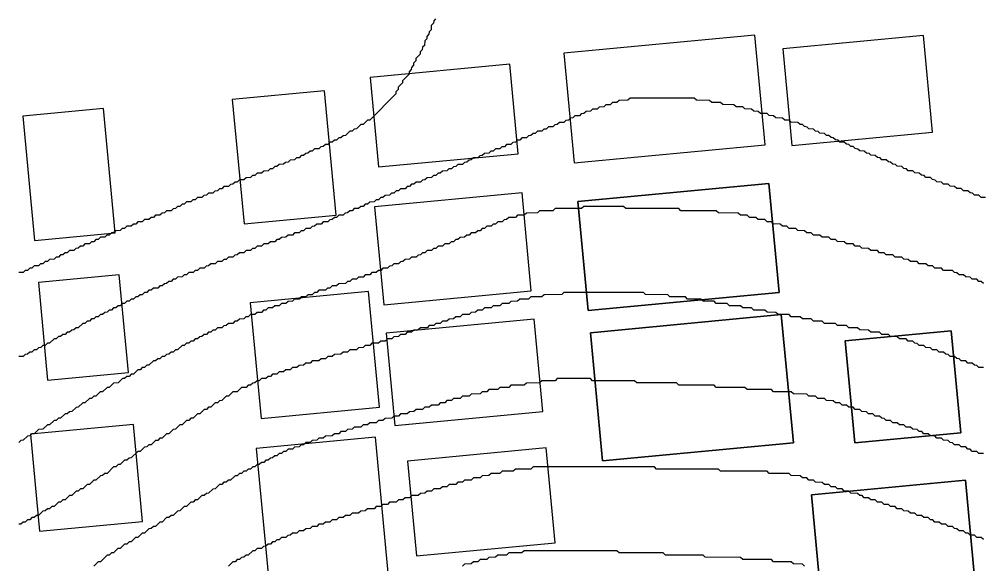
# Model space of a CAD drawing. Header units: millimetres. Extents: x 0 to 1200, y 0 to 1080.
# Drawn here: x 553.9 to 771.9, y 825.6 to 949.2 of the extents above; entities that cross this region are included whole.
import ezdxf

# ---------------------------------------------------------------- set-up
doc = ezdxf.new("R2010")
doc.units = ezdxf.units.MM
for name, color, linetype in [('BLDG_BOX_RASTER', 1, 'Continuous'), ('BLDG_FOOTPRINT_RASTER', 12, 'Continuous'), ('CONTOUR_50', 90, 'Continuous'), ('CONTOUR_51', 3, 'Continuous'), ('CONTOUR_52', 60, 'Continuous'), ('CONTOUR_53', 50, 'Continuous'), ('CONTOUR_54', 40, 'Continuous'), ('CONTOUR_55', 40, 'Continuous'), ('CONTOUR_56', 30, 'Continuous')]:
    doc.layers.add(name, color=color, linetype=linetype)

msp = doc.modelspace()

# ---------------------------------------------------------------- linework, layer by layer
at = {"layer": 'BLDG_BOX_RASTER'}
for points in [[(722.83, 920.75, 102.52), (720.48, 945.55, 101.37), (677.25, 941.46, 101.26), (679.6, 916.65, 102.92), (722.83, 920.75, 102.52)], [(760.74, 923.58, 101.61), (758.66, 945.5, 101.03), (726.81, 942.49, 101.44), (728.89, 920.57, 102.4), (760.74, 923.58, 101.61)], [(633.35, 935.97, 99.72), (635.27, 915.7, 101.23), (666.92, 918.7, 102.31), (665.01, 938.96, 101.04), (633.35, 935.97, 99.72)], [(604.79, 902.8, 101.21), (625.66, 904.77, 101.95), (623, 932.94, 99.44), (602.13, 930.97, 98.52), (604.79, 902.8, 101.21)], [(575.61, 900.79, 100), (572.95, 928.92, 98.18), (554.65, 927.18, 98.3), (557.31, 899.06, 99.42), (575.61, 900.79, 100)], [(682.76, 883.17, 106.39), (726, 887.26, 105.51), (723.66, 911.94, 103.23), (680.43, 907.85, 103.84), (682.76, 883.17, 106.39)], [(636.47, 884.47, 105), (669.86, 887.63, 105.82), (667.77, 909.81, 103.37), (634.37, 906.65, 102.15), (636.47, 884.47, 105)], [(558.21, 889.55, 100.42), (560.3, 867.41, 102.93), (578.61, 869.14, 103.91), (576.51, 891.28, 101.18), (558.21, 889.55, 100.42)], [(608.66, 858.73, 106.89), (635.48, 861.27, 107.65), (633, 887.5, 104.47), (606.17, 884.96, 103.6), (608.66, 858.73, 106.89)], [(638.98, 857.14, 108.2), (672.45, 860.3, 108.65), (670.47, 881.21, 106.47), (637, 878.05, 105.82), (638.98, 857.14, 108.2)], [(726.47, 882.25, 106), (683.24, 878.16, 106.88), (685.98, 849.16, 109.85), (729.22, 853.25, 109.15), (726.47, 882.25, 106)], [(743.11, 853.21, 108.77), (767.18, 855.49, 107.68), (764.99, 878.61, 105.38), (740.92, 876.34, 106.35), (743.11, 853.21, 108.77)], [(579.72, 857.37, 105.25), (556.39, 855.16, 103.98), (558.47, 833.2, 106.41), (581.8, 835.41, 107.71), (579.72, 857.37, 105.25)], [(607.57, 851.92, 107.57), (610.48, 821.23, 110.81), (637.47, 823.78, 111.6), (634.57, 854.47, 108.34), (607.57, 851.92, 107.57)], [(643.82, 827.59, 111.42), (675.26, 830.56, 111.8), (673.23, 852.06, 109.52), (641.79, 849.08, 109.13), (643.82, 827.59, 111.42)], [(735.4, 819.48, 112.34), (770.27, 822.78, 110.85), (768.2, 844.75, 108.74), (733.32, 841.45, 110.3), (735.4, 819.48, 112.34)]]:
    msp.add_polyline3d(points, close=True, dxfattribs=at)
at = {"layer": 'BLDG_FOOTPRINT_RASTER'}
for points in [[(677.25, 941.46, 101.26), (679.6, 916.65, 102.92), (722.83, 920.75, 102.52), (720.48, 945.55, 101.37), (677.25, 941.46, 101.26)], [(726.81, 942.49, 101.44), (728.89, 920.57, 102.4), (760.74, 923.58, 101.61), (758.66, 945.5, 101.03), (726.81, 942.49, 101.44)], [(633.35, 935.97, 99.72), (635.27, 915.7, 101.23), (666.92, 918.7, 102.31), (665.01, 938.96, 101.04), (633.35, 935.97, 99.72)], [(602.13, 930.97, 98.52), (604.79, 902.8, 101.21), (625.66, 904.77, 101.95), (623, 932.94, 99.44), (602.13, 930.97, 98.52)], [(554.65, 927.18, 98.3), (557.31, 899.06, 99.42), (575.61, 900.79, 100), (572.95, 928.92, 98.18), (554.65, 927.18, 98.3)], [(723.66, 911.94, 103.23), (726, 887.26, 105.51), (682.76, 883.17, 106.39), (680.43, 907.85, 103.84), (723.66, 911.94, 103.23)], [(634.37, 906.65, 102.15), (636.47, 884.47, 105), (669.86, 887.63, 105.82), (667.77, 909.81, 103.37), (634.37, 906.65, 102.15)], [(558.21, 889.55, 100.42), (560.3, 867.41, 102.93), (578.61, 869.14, 103.91), (576.51, 891.28, 101.18), (558.21, 889.55, 100.42)], [(606.17, 884.96, 103.6), (608.66, 858.73, 106.89), (635.48, 861.27, 107.65), (633, 887.5, 104.47), (606.17, 884.96, 103.6)], [(637, 878.05, 105.82), (638.98, 857.14, 108.2), (672.45, 860.3, 108.65), (670.47, 881.21, 106.47), (637, 878.05, 105.82)], [(726.47, 882.25, 106), (729.22, 853.25, 109.15), (685.98, 849.16, 109.85), (683.24, 878.16, 106.88), (726.47, 882.25, 106)], [(764.99, 878.61, 105.38), (767.18, 855.49, 107.68), (743.11, 853.21, 108.77), (740.92, 876.34, 106.35), (764.99, 878.61, 105.38)], [(556.39, 855.16, 103.98), (558.47, 833.2, 106.41), (581.8, 835.41, 107.71), (579.72, 857.37, 105.25), (556.39, 855.16, 103.98)], [(607.57, 851.92, 107.57), (610.48, 821.23, 110.81), (637.47, 823.78, 111.6), (634.57, 854.47, 108.34), (607.57, 851.92, 107.57)], [(641.79, 849.08, 109.13), (643.82, 827.59, 111.42), (675.26, 830.56, 111.8), (673.23, 852.06, 109.52), (641.79, 849.08, 109.13)], [(768.2, 844.75, 108.74), (770.27, 822.78, 110.85), (735.4, 819.48, 112.34), (733.32, 841.45, 110.3), (768.2, 844.75, 108.74)]]:
    msp.add_polyline3d(points, close=True, dxfattribs=at)
at = {"layer": 'CONTOUR_50'}
msp.add_polyline3d([(648.18, 949.25, 100), (647.75, 948.82, 100), (647.68, 948.25, 100), (647.21, 947.75, 100), (647.17, 946.75, 100), (646.75, 946.33, 100), (646.68, 945.75, 100), (646.21, 945.25, 100), (646.18, 944.75, 100), (645.71, 944.25, 100), (645.67, 943.25, 100), (645.25, 942.83, 100), (645.17, 942.25, 100), (644.7, 941.75, 100), (644.67, 941.25, 100), (643.71, 940.25, 100), (643.68, 939.75, 100), (643.2, 939.25, 100), (643.17, 938.75, 100), (642.7, 938.25, 100), (642.67, 937.75, 100), (642.2, 937.25, 100), (642.16, 936.75, 100), (640.7, 935.25, 100), (640.67, 934.75, 100), (639.7, 933.75, 100), (639.67, 933.25, 100), (639.2, 932.75, 100), (639.16, 932.25, 100), (633.25, 926.34, 100), (632.75, 926.3, 100), (631.75, 925.33, 100), (631.25, 925.3, 100), (630.25, 924.33, 100), (629.75, 924.3, 100), (629.25, 923.82, 100), (628.75, 923.79, 100), (627.75, 922.82, 100), (627.25, 922.79, 100), (626.75, 922.32, 100), (626.25, 922.29, 100), (625.75, 921.81, 100), (625.25, 921.79, 100), (624.75, 921.31, 100), (624.25, 921.29, 100), (623.75, 920.81, 100), (623.25, 920.79, 100), (622.75, 920.31, 100), (622.19, 920.25, 100), (621.75, 919.81, 100), (620.75, 919.78, 100), (620.25, 919.3, 100), (619.75, 919.28, 100), (619.25, 918.8, 100), (618.75, 918.78, 100), (618.25, 918.3, 100), (617.75, 918.28, 100), (617.25, 917.8, 100), (616.7, 917.75, 100), (616.25, 917.3, 100), (615.25, 917.28, 100), (614.75, 916.79, 100), (614.2, 916.75, 100), (613.75, 916.3, 100), (612.75, 916.27, 100), (612.25, 915.79, 100), (611.75, 915.78, 100), (611.25, 915.29, 100), (610.7, 915.25, 100), (610.25, 914.8, 100), (609.25, 914.77, 100), (608.75, 914.29, 100), (607.75, 914.27, 100), (607.25, 913.79, 100), (606.71, 913.75, 100), (606.25, 913.29, 100), (605.25, 913.27, 100), (604.75, 912.79, 100), (603.75, 912.77, 100), (603.25, 912.28, 100), (602.75, 912.27, 100), (602.25, 911.78, 100), (601.71, 911.75, 100), (601.25, 911.29, 100), (600.25, 911.27, 100), (599.75, 910.78, 100), (599.25, 910.77, 100), (598.75, 910.28, 100), (598.21, 910.25, 100), (597.75, 909.79, 100), (596.75, 909.77, 100), (596.25, 909.28, 100), (595.72, 909.25, 100), (595.25, 908.78, 100), (594.25, 908.77, 100), (593.75, 908.28, 100), (593.22, 908.25, 100), (592.75, 907.78, 100), (591.75, 907.77, 100), (591.25, 907.28, 100), (590.75, 907.27, 100), (590.25, 906.78, 100), (589.75, 906.77, 100), (589.25, 906.28, 100), (588.72, 906.25, 100), (588.25, 905.78, 100), (587.25, 905.77, 100), (586.75, 905.28, 100), (586.22, 905.25, 100), (585.75, 904.78, 100), (584.75, 904.77, 100), (584.25, 904.28, 100), (583.72, 904.25, 100), (583.25, 903.78, 100), (582.25, 903.77, 100), (581.75, 903.28, 100), (580.75, 903.27, 100), (580.25, 902.78, 100), (579.72, 902.75, 100), (579.25, 902.28, 100), (578.25, 902.27, 100), (577.75, 901.78, 100), (577.22, 901.75, 100), (576.75, 901.28, 100), (575.75, 901.26, 100), (575.25, 900.78, 100), (574.75, 900.77, 100), (574.25, 900.28, 100), (573.72, 900.25, 100), (573.25, 899.78, 100), (572.25, 899.77, 100), (571.75, 899.28, 100), (571.25, 899.27, 100), (570.75, 898.78, 100), (570.22, 898.75, 100), (569.75, 898.28, 100), (568.75, 898.27, 100), (568.25, 897.78, 100), (567.75, 897.77, 100), (567.25, 897.28, 100), (566.72, 897.25, 100), (566.25, 896.78, 100), (565.25, 896.77, 100), (564.75, 896.28, 100), (564.25, 896.27, 100), (563.75, 895.78, 100), (563.25, 895.77, 100), (562.75, 895.28, 100), (562.22, 895.25, 100), (561.75, 894.78, 100), (560.75, 894.77, 100), (560.25, 894.28, 100), (559.75, 894.27, 100), (559.25, 893.78, 100), (558.72, 893.75, 100), (558.25, 893.28, 100), (557.25, 893.27, 100), (556.75, 892.78, 100), (556.25, 892.77, 100), (555.75, 892.28, 100), (555.21, 892.25, 100), (554.75, 891.79, 100), (553.75, 891.77, 100)], dxfattribs=at)
at = {"layer": 'CONTOUR_51'}
msp.add_polyline3d([(772.75, 908.78, 102), (771.75, 908.81, 102), (771.25, 909.28, 102), (770.25, 909.32, 102), (769.82, 909.75, 102), (769.25, 909.81, 102), (768.75, 910.29, 102), (767.75, 910.32, 102), (767.25, 910.79, 102), (766.25, 910.82, 102), (765.75, 911.29, 102), (764.75, 911.33, 102), (764.25, 911.79, 102), (763.25, 911.83, 102), (762.75, 912.29, 102), (761.75, 912.34, 102), (761.34, 912.75, 102), (760.75, 912.83, 102), (760.25, 913.29, 102), (759.25, 913.34, 102), (758.84, 913.75, 102), (758.25, 913.83, 102), (757.75, 914.29, 102), (756.75, 914.34, 102), (756.25, 914.8, 102), (755.25, 914.84, 102), (754.84, 915.25, 102), (754.25, 915.33, 102), (753.75, 915.8, 102), (752.75, 915.85, 102), (752.35, 916.25, 102), (751.75, 916.34, 102), (751.25, 916.8, 102), (750.75, 916.83, 102), (750.25, 917.3, 102), (749.25, 917.35, 102), (748.85, 917.75, 102), (748.25, 917.84, 102), (747.75, 918.3, 102), (746.75, 918.35, 102), (746.35, 918.75, 102), (745.75, 918.84, 102), (745.25, 919.3, 102), (744.25, 919.35, 102), (743.85, 919.75, 102), (743.25, 919.85, 102), (742.75, 920.31, 102), (742.25, 920.34, 102), (741.75, 920.81, 102), (741.25, 920.84, 102), (740.75, 921.3, 102), (739.75, 921.35, 102), (739.35, 921.75, 102), (738.75, 921.84, 102), (738.25, 922.31, 102), (737.75, 922.34, 102), (737.25, 922.8, 102), (736.75, 922.84, 102), (736.25, 923.3, 102), (735.25, 923.35, 102), (734.85, 923.75, 102), (734.25, 923.84, 102), (733.75, 924.3, 102), (732.75, 924.35, 102), (732.35, 924.75, 102), (731.75, 924.84, 102), (731.25, 925.3, 102), (730.75, 925.33, 102), (730.25, 925.79, 102), (728.75, 925.84, 102), (728.25, 926.3, 102), (727.25, 926.34, 102), (726.75, 926.79, 102), (725.25, 926.84, 102), (724.75, 927.3, 102), (723.75, 927.34, 102), (723.25, 927.79, 102), (721.75, 927.84, 102), (721.25, 928.3, 102), (720.25, 928.33, 102), (719.75, 928.79, 102), (718.25, 928.84, 102), (717.75, 929.29, 102), (716.25, 929.33, 102), (715.75, 929.79, 102), (713.25, 929.84, 102), (712.75, 930.29, 102), (710.75, 930.33, 102), (710.25, 930.79, 102), (707.25, 930.83, 102), (706.75, 931.29, 102), (692.25, 931.28, 102), (691.75, 930.81, 102), (689.75, 930.78, 102), (689.25, 930.31, 102), (688.25, 930.28, 102), (687.75, 929.81, 102), (686.75, 929.78, 102), (686.25, 929.31, 102), (685.25, 929.28, 102), (684.75, 928.81, 102), (683.75, 928.78, 102), (683.25, 928.31, 102), (682.25, 928.28, 102), (681.75, 927.81, 102), (681.19, 927.75, 102), (680.75, 927.31, 102), (679.75, 927.28, 102), (679.25, 926.81, 102), (678.75, 926.78, 102), (678.25, 926.31, 102), (677.69, 926.25, 102), (677.25, 925.81, 102), (676.25, 925.78, 102), (675.75, 925.31, 102), (675.19, 925.25, 102), (674.75, 924.81, 102), (673.75, 924.78, 102), (673.25, 924.3, 102), (672.69, 924.25, 102), (672.25, 923.81, 102), (671.25, 923.78, 102), (670.75, 923.3, 102), (670.25, 923.28, 102), (669.75, 922.8, 102), (669.19, 922.75, 102), (668.75, 922.31, 102), (667.75, 922.28, 102), (667.25, 921.8, 102), (666.75, 921.78, 102), (666.25, 921.3, 102), (665.7, 921.25, 102), (665.25, 920.8, 102), (664.25, 920.78, 102), (663.75, 920.3, 102), (663.2, 920.25, 102), (662.75, 919.8, 102), (661.75, 919.78, 102), (661.25, 919.29, 102), (660.7, 919.25, 102), (660.25, 918.8, 102), (659.25, 918.77, 102), (658.75, 918.29, 102), (658.21, 918.25, 102), (657.75, 917.79, 102), (656.75, 917.77, 102), (656.25, 917.29, 102), (655.75, 917.27, 102), (655.25, 916.79, 102), (654.71, 916.75, 102), (654.25, 916.29, 102), (653.25, 916.27, 102), (652.75, 915.79, 102), (652.25, 915.77, 102), (651.75, 915.29, 102), (651.21, 915.25, 102), (650.75, 914.79, 102), (649.75, 914.77, 102), (649.25, 914.28, 102), (648.75, 914.27, 102), (648.25, 913.78, 102), (647.71, 913.75, 102), (647.25, 913.29, 102), (646.25, 913.27, 102), (645.75, 912.78, 102), (645.22, 912.75, 102), (644.75, 912.28, 102), (643.75, 912.27, 102), (643.25, 911.78, 102), (642.75, 911.77, 102), (642.25, 911.28, 102), (641.72, 911.25, 102), (641.25, 910.78, 102), (640.25, 910.77, 102), (639.75, 910.28, 102), (639.25, 910.27, 102), (638.75, 909.78, 102), (638.22, 909.75, 102), (637.75, 909.28, 102), (636.75, 909.27, 102), (636.25, 908.78, 102), (635.75, 908.77, 102), (635.25, 908.28, 102), (634.72, 908.25, 102), (634.25, 907.78, 102), (633.25, 907.76, 102), (632.75, 907.28, 102), (632.25, 907.27, 102), (631.75, 906.78, 102), (631.22, 906.75, 102), (630.75, 906.28, 102), (629.75, 906.26, 102), (629.25, 905.78, 102), (628.75, 905.77, 102), (628.25, 905.28, 102), (627.72, 905.25, 102), (627.25, 904.78, 102), (626.25, 904.76, 102), (625.75, 904.28, 102), (625.25, 904.27, 102), (624.75, 903.78, 102), (624.22, 903.75, 102), (623.75, 903.28, 102), (622.75, 903.26, 102), (622.25, 902.78, 102), (621.25, 902.76, 102), (620.75, 902.27, 102), (620.22, 902.25, 102), (619.75, 901.78, 102), (618.75, 901.76, 102), (618.25, 901.27, 102), (617.72, 901.25, 102), (617.25, 900.78, 102), (616.25, 900.76, 102), (615.75, 900.28, 102), (614.75, 900.26, 102), (614.25, 899.78, 102), (613.25, 899.76, 102), (612.75, 899.27, 102), (612.22, 899.25, 102), (611.75, 898.78, 102), (610.75, 898.76, 102), (610.25, 898.28, 102), (609.25, 898.26, 102), (608.75, 897.78, 102), (607.75, 897.76, 102), (607.25, 897.27, 102), (606.72, 897.25, 102), (606.25, 896.78, 102), (605.25, 896.76, 102), (604.75, 896.28, 102), (603.75, 896.26, 102), (603.25, 895.77, 102), (602.72, 895.75, 102), (602.25, 895.28, 102), (601.25, 895.26, 102), (600.75, 894.77, 102), (600.22, 894.75, 102), (599.75, 894.28, 102), (598.75, 894.26, 102), (598.25, 893.77, 102), (597.25, 893.76, 102), (596.75, 893.27, 102), (596.22, 893.25, 102), (595.75, 892.78, 102), (594.75, 892.76, 102), (594.25, 892.27, 102), (593.72, 892.25, 102), (593.25, 891.78, 102), (592.25, 891.76, 102), (591.75, 891.27, 102), (591.22, 891.25, 102), (590.75, 890.78, 102), (589.75, 890.76, 102), (589.25, 890.27, 102), (588.75, 890.26, 102), (588.25, 889.77, 102), (587.75, 889.76, 102), (587.25, 889.27, 102), (586.75, 889.26, 102), (586.25, 888.77, 102), (585.72, 888.75, 102), (585.25, 888.28, 102), (584.25, 888.26, 102), (583.75, 887.77, 102), (583.25, 887.76, 102), (582.75, 887.27, 102), (582.25, 887.26, 102), (581.75, 886.77, 102), (581.25, 886.76, 102), (580.75, 886.27, 102), (580.25, 886.26, 102), (579.75, 885.77, 102), (579.25, 885.77, 102), (578.75, 885.27, 102), (578.25, 885.27, 102), (577.75, 884.77, 102), (577.25, 884.77, 102), (576.75, 884.27, 102), (576.25, 884.27, 102), (575.75, 883.77, 102), (575.25, 883.77, 102), (574.75, 883.28, 102), (574.25, 883.27, 102), (573.75, 882.78, 102), (573.25, 882.77, 102), (572.75, 882.28, 102), (572.25, 882.27, 102), (571.75, 881.78, 102), (571.25, 881.77, 102), (570.75, 881.28, 102), (570.25, 881.27, 102), (569.75, 880.78, 102), (569.25, 880.77, 102), (568.75, 880.27, 102), (568.25, 880.27, 102), (567.25, 879.28, 102), (566.75, 879.27, 102), (566.25, 878.78, 102), (565.75, 878.77, 102), (565.25, 878.28, 102), (564.75, 878.27, 102), (564.25, 877.78, 102), (563.75, 877.77, 102), (563.25, 877.28, 102), (562.75, 877.27, 102), (562.25, 876.78, 102), (561.75, 876.77, 102), (560.75, 875.78, 102), (560.25, 875.77, 102), (559.75, 875.28, 102), (559.25, 875.27, 102), (558.75, 874.78, 102), (558.25, 874.77, 102), (557.75, 874.28, 102), (557.25, 874.27, 102), (556.75, 873.78, 102), (556.25, 873.77, 102), (555.75, 873.28, 102), (555.22, 873.25, 102), (554.75, 872.78, 102), (553.75, 872.77, 102)], dxfattribs=at)
at = {"layer": 'CONTOUR_52'}
msp.add_polyline3d([(772.25, 889.28, 104), (771.78, 889.75, 104), (771.25, 889.78, 104), (770.75, 890.26, 104), (769.75, 890.28, 104), (769.25, 890.77, 104), (768.25, 890.78, 104), (767.75, 891.27, 104), (766.75, 891.28, 104), (766.28, 891.75, 104), (765.75, 891.78, 104), (765.25, 892.26, 104), (763.25, 892.28, 104), (762.75, 892.77, 104), (761.25, 892.78, 104), (760.75, 893.27, 104), (759.75, 893.28, 104), (759.25, 893.77, 104), (757.75, 893.78, 104), (757.25, 894.27, 104), (755.75, 894.28, 104), (755.25, 894.77, 104), (754.25, 894.78, 104), (753.75, 895.27, 104), (752.25, 895.28, 104), (751.75, 895.77, 104), (750.25, 895.78, 104), (749.75, 896.27, 104), (748.75, 896.28, 104), (748.25, 896.77, 104), (746.75, 896.78, 104), (746.25, 897.27, 104), (744.75, 897.29, 104), (744.25, 897.77, 104), (743.25, 897.78, 104), (742.75, 898.27, 104), (741.25, 898.29, 104), (740.75, 898.77, 104), (739.25, 898.79, 104), (738.75, 899.27, 104), (737.75, 899.28, 104), (737.25, 899.77, 104), (735.75, 899.79, 104), (735.25, 900.27, 104), (733.75, 900.29, 104), (733.25, 900.77, 104), (732.25, 900.79, 104), (731.75, 901.27, 104), (730.25, 901.29, 104), (729.75, 901.77, 104), (728.25, 901.79, 104), (727.75, 902.27, 104), (726.75, 902.29, 104), (726.25, 902.77, 104), (724.75, 902.79, 104), (724.25, 903.27, 104), (723.25, 903.29, 104), (722.75, 903.77, 104), (721.25, 903.79, 104), (720.75, 904.27, 104), (719.25, 904.29, 104), (718.75, 904.77, 104), (717.25, 904.78, 104), (716.75, 905.27, 104), (712.25, 905.29, 104), (711.75, 905.77, 104), (703.75, 905.79, 104), (703.25, 906.27, 104), (691.25, 906.29, 104), (690.75, 906.77, 104), (681.75, 906.77, 104), (681.25, 906.28, 104), (675.25, 906.26, 104), (674.75, 905.78, 104), (671.75, 905.76, 104), (671.25, 905.28, 104), (668.75, 905.26, 104), (668.25, 904.78, 104), (666.75, 904.76, 104), (666.25, 904.27, 104), (664.75, 904.26, 104), (664.25, 903.77, 104), (663.72, 903.75, 104), (663.25, 903.28, 104), (662.25, 903.26, 104), (661.75, 902.77, 104), (661.22, 902.75, 104), (660.75, 902.28, 104), (659.75, 902.26, 104), (659.25, 901.77, 104), (658.75, 901.76, 104), (658.25, 901.27, 104), (657.72, 901.25, 104), (657.25, 900.78, 104), (656.25, 900.76, 104), (655.75, 900.27, 104), (655.22, 900.25, 104), (654.75, 899.78, 104), (653.75, 899.76, 104), (653.25, 899.27, 104), (652.75, 899.26, 104), (652.25, 898.78, 104), (651.72, 898.75, 104), (651.25, 898.28, 104), (650.25, 898.26, 104), (649.75, 897.78, 104), (648.75, 897.76, 104), (648.25, 897.27, 104), (647.72, 897.25, 104), (647.25, 896.78, 104), (646.25, 896.76, 104), (645.75, 896.27, 104), (645.25, 896.26, 104), (644.75, 895.77, 104), (644.22, 895.75, 104), (643.75, 895.28, 104), (642.75, 895.26, 104), (642.25, 894.78, 104), (641.25, 894.76, 104), (640.75, 894.27, 104), (640.22, 894.25, 104), (639.75, 893.78, 104), (638.75, 893.76, 104), (638.25, 893.27, 104), (637.72, 893.25, 104), (637.25, 892.78, 104), (636.25, 892.76, 104), (635.75, 892.27, 104), (635.22, 892.25, 104), (634.75, 891.78, 104), (633.75, 891.76, 104), (633.25, 891.28, 104), (632.25, 891.26, 104), (631.75, 890.77, 104), (630.75, 890.76, 104), (630.25, 890.27, 104), (629.25, 890.26, 104), (628.75, 889.77, 104), (628.22, 889.75, 104), (627.75, 889.28, 104), (626.25, 889.26, 104), (625.75, 888.77, 104), (624.75, 888.76, 104), (624.25, 888.27, 104), (623.72, 888.25, 104), (623.25, 887.78, 104), (621.75, 887.76, 104), (621.25, 887.27, 104), (620.73, 887.25, 104), (620.25, 886.77, 104), (619.25, 886.76, 104), (618.75, 886.27, 104), (617.75, 886.26, 104), (617.25, 885.77, 104), (616.25, 885.76, 104), (615.75, 885.27, 104), (614.75, 885.26, 104), (614.25, 884.77, 104), (613.25, 884.76, 104), (612.75, 884.27, 104), (611.75, 884.26, 104), (611.25, 883.77, 104), (610.25, 883.76, 104), (609.75, 883.27, 104), (609.23, 883.25, 104), (608.75, 882.77, 104), (607.75, 882.76, 104), (607.25, 882.27, 104), (606.25, 882.26, 104), (605.75, 881.77, 104), (605.23, 881.75, 104), (604.75, 881.27, 104), (603.75, 881.26, 104), (603.25, 880.77, 104), (602.73, 880.75, 104), (602.25, 880.27, 104), (601.25, 880.26, 104), (600.75, 879.77, 104), (600.23, 879.75, 104), (599.75, 879.27, 104), (598.75, 879.26, 104), (598.25, 878.77, 104), (597.75, 878.76, 104), (597.25, 878.27, 104), (596.75, 878.26, 104), (596.25, 877.77, 104), (595.75, 877.76, 104), (595.25, 877.27, 104), (594.75, 877.26, 104), (594.25, 876.77, 104), (593.75, 876.76, 104), (593.25, 876.27, 104), (592.75, 876.26, 104), (592.25, 875.77, 104), (591.75, 875.76, 104), (591.25, 875.27, 104), (590.75, 875.26, 104), (589.75, 874.28, 104), (589.25, 874.27, 104), (588.75, 873.77, 104), (588.25, 873.76, 104), (587.75, 873.27, 104), (587.25, 873.26, 104), (586.75, 872.77, 104), (586.25, 872.76, 104), (585.75, 872.27, 104), (585.25, 872.26, 104), (584.75, 871.77, 104), (584.25, 871.76, 104), (583.25, 870.78, 104), (582.75, 870.77, 104), (582.25, 870.27, 104), (581.75, 870.26, 104), (581.25, 869.77, 104), (580.75, 869.76, 104), (579.75, 868.78, 104), (579.25, 868.77, 104), (578.75, 868.27, 104), (578.25, 868.26, 104), (577.75, 867.77, 104), (577.25, 867.76, 104), (576.25, 866.78, 104), (575.25, 866.76, 104), (574.25, 865.77, 104), (573.75, 865.76, 104), (572.75, 864.78, 104), (572.23, 864.75, 104), (571.25, 863.78, 104), (570.75, 863.77, 104), (570.25, 863.27, 104), (569.75, 863.26, 104), (568.75, 862.28, 104), (568.25, 862.27, 104), (567.25, 861.28, 104), (566.73, 861.25, 104), (565.75, 860.28, 104), (565.25, 860.27, 104), (564.75, 859.78, 104), (564.25, 859.77, 104), (563.25, 858.78, 104), (562.75, 858.77, 104), (562.25, 858.28, 104), (561.75, 858.27, 104), (560.75, 857.28, 104), (560.25, 857.27, 104), (559.25, 856.28, 104), (558.25, 856.27, 104), (557.25, 855.28, 104), (556.75, 855.27, 104), (556.25, 854.78, 104), (555.72, 854.75, 104), (554.75, 853.78, 104), (554.25, 853.77, 104), (553.75, 853.28, 104)], dxfattribs=at)
at = {"layer": 'CONTOUR_53'}
msp.add_polyline3d([(772.25, 870.27, 106), (771.25, 870.28, 106), (770.78, 870.75, 106), (770.25, 870.78, 106), (769.75, 871.27, 106), (768.75, 871.28, 106), (768.25, 871.77, 106), (767.25, 871.78, 106), (766.78, 872.25, 106), (766.25, 872.28, 106), (765.75, 872.77, 106), (764.75, 872.78, 106), (764.28, 873.25, 106), (763.75, 873.28, 106), (763.25, 873.76, 106), (762.25, 873.78, 106), (761.75, 874.27, 106), (760.75, 874.28, 106), (760.25, 874.77, 106), (759.25, 874.78, 106), (758.75, 875.27, 106), (757.75, 875.28, 106), (757.28, 875.75, 106), (756.75, 875.78, 106), (756.25, 876.26, 106), (755.25, 876.28, 106), (754.75, 876.76, 106), (753.25, 876.78, 106), (752.75, 877.26, 106), (751.25, 877.28, 106), (750.75, 877.76, 106), (749.25, 877.78, 106), (748.75, 878.26, 106), (746.75, 878.28, 106), (746.25, 878.76, 106), (744.25, 878.78, 106), (743.75, 879.26, 106), (741.75, 879.28, 106), (741.25, 879.77, 106), (739.25, 879.78, 106), (738.75, 880.27, 106), (736.25, 880.28, 106), (735.75, 880.77, 106), (733.75, 880.78, 106), (733.25, 881.27, 106), (731.25, 881.28, 106), (730.75, 881.77, 106), (728.75, 881.78, 106), (728.25, 882.27, 106), (725.75, 882.28, 106), (725.25, 882.77, 106), (723.25, 882.78, 106), (722.75, 883.27, 106), (720.25, 883.28, 106), (719.75, 883.77, 106), (717.75, 883.78, 106), (717.25, 884.27, 106), (714.75, 884.28, 106), (714.25, 884.77, 106), (711.75, 884.78, 106), (711.25, 885.27, 106), (708.75, 885.28, 106), (708.25, 885.77, 106), (705.25, 885.78, 106), (704.75, 886.27, 106), (701.25, 886.28, 106), (700.75, 886.77, 106), (695.75, 886.78, 106), (695.25, 887.26, 106), (686.25, 887.27, 106), (677.25, 887.26, 106), (676.75, 886.78, 106), (672.75, 886.76, 106), (672.25, 886.28, 106), (669.75, 886.26, 106), (669.25, 885.78, 106), (667.25, 885.76, 106), (666.75, 885.28, 106), (665.25, 885.26, 106), (664.75, 884.78, 106), (663.25, 884.76, 106), (662.75, 884.28, 106), (661.25, 884.26, 106), (660.75, 883.78, 106), (659.25, 883.76, 106), (658.75, 883.28, 106), (657.75, 883.26, 106), (657.25, 882.78, 106), (656.25, 882.76, 106), (655.75, 882.28, 106), (654.25, 882.26, 106), (653.75, 881.78, 106), (652.75, 881.76, 106), (652.25, 881.28, 106), (651.25, 881.26, 106), (650.75, 880.78, 106), (649.75, 880.76, 106), (649.25, 880.28, 106), (648.25, 880.26, 106), (647.75, 879.78, 106), (646.75, 879.76, 106), (646.25, 879.28, 106), (644.75, 879.26, 106), (644.25, 878.78, 106), (643.25, 878.76, 106), (642.75, 878.28, 106), (641.75, 878.26, 106), (641.25, 877.78, 106), (640.25, 877.76, 106), (639.75, 877.28, 106), (638.75, 877.26, 106), (638.25, 876.78, 106), (637.25, 876.76, 106), (636.75, 876.28, 106), (635.75, 876.26, 106), (635.25, 875.78, 106), (633.75, 875.76, 106), (633.25, 875.27, 106), (632.25, 875.26, 106), (631.75, 874.78, 106), (630.75, 874.76, 106), (630.25, 874.28, 106), (628.75, 874.26, 106), (628.25, 873.77, 106), (627.25, 873.76, 106), (626.75, 873.28, 106), (625.25, 873.26, 106), (624.75, 872.77, 106), (623.75, 872.76, 106), (623.25, 872.27, 106), (622.25, 872.26, 106), (621.75, 871.78, 106), (620.25, 871.76, 106), (619.75, 871.27, 106), (618.75, 871.26, 106), (618.25, 870.77, 106), (617.25, 870.76, 106), (616.75, 870.27, 106), (615.75, 870.26, 106), (615.25, 869.77, 106), (614.25, 869.76, 106), (613.75, 869.27, 106), (612.75, 869.26, 106), (612.25, 868.77, 106), (611.25, 868.76, 106), (610.75, 868.27, 106), (610.23, 868.25, 106), (609.75, 867.77, 106), (608.75, 867.76, 106), (608.25, 867.27, 106), (607.75, 867.26, 106), (607.25, 866.77, 106), (606.75, 866.76, 106), (606.25, 866.27, 106), (605.73, 866.25, 106), (605.25, 865.77, 106), (604.25, 865.76, 106), (603.25, 864.78, 106), (602.25, 864.76, 106), (601.25, 863.77, 106), (600.73, 863.75, 106), (599.75, 862.78, 106), (599.25, 862.76, 106), (598.75, 862.27, 106), (598.25, 862.26, 106), (597.25, 861.28, 106), (596.75, 861.27, 106), (596.25, 860.77, 106), (595.75, 860.76, 106), (594.75, 859.78, 106), (594.23, 859.75, 106), (593.25, 858.78, 106), (592.75, 858.77, 106), (592.25, 858.27, 106), (591.75, 858.26, 106), (590.75, 857.28, 106), (590.25, 857.26, 106), (589.25, 856.28, 106), (588.75, 856.27, 106), (587.75, 855.28, 106), (587.23, 855.25, 106), (586.25, 854.28, 106), (585.75, 854.27, 106), (585.25, 853.77, 106), (584.75, 853.76, 106), (583.75, 852.78, 106), (583.25, 852.77, 106), (582.75, 852.27, 106), (582.25, 852.26, 106), (581.25, 851.28, 106), (580.73, 851.25, 106), (579.25, 849.78, 106), (578.75, 849.77, 106), (578.25, 849.28, 106), (577.75, 849.27, 106), (576.75, 848.28, 106), (576.25, 848.27, 106), (575.75, 847.77, 106), (575.25, 847.76, 106), (573.75, 846.28, 106), (573.25, 846.27, 106), (572.75, 845.78, 106), (572.25, 845.77, 106), (571.25, 844.78, 106), (570.75, 844.77, 106), (569.75, 843.78, 106), (569.23, 843.75, 106), (568.25, 842.78, 106), (567.75, 842.77, 106), (567.25, 842.28, 106), (566.75, 842.27, 106), (565.75, 841.28, 106), (565.25, 841.27, 106), (564.25, 840.28, 106), (563.75, 840.27, 106), (563.25, 839.78, 106), (562.75, 839.77, 106), (561.75, 838.78, 106), (561.25, 838.77, 106), (560.75, 838.28, 106), (560.25, 838.27, 106), (559.75, 837.78, 106), (559.25, 837.77, 106), (558.25, 836.78, 106), (557.75, 836.77, 106), (557.25, 836.28, 106), (556.75, 836.27, 106), (556.25, 835.78, 106), (555.75, 835.77, 106), (555.25, 835.28, 106), (554.75, 835.27, 106), (554.25, 834.78, 106), (553.75, 834.77, 106)], dxfattribs=at)
at = {"layer": 'CONTOUR_54'}
msp.add_polyline3d([(772.25, 850.77, 108), (771.25, 850.78, 108), (770.75, 851.27, 108), (769.75, 851.28, 108), (769.28, 851.75, 108), (768.75, 851.78, 108), (768.25, 852.27, 108), (767.25, 852.28, 108), (766.75, 852.77, 108), (765.75, 852.78, 108), (765.28, 853.25, 108), (764.75, 853.28, 108), (764.25, 853.77, 108), (763.25, 853.78, 108), (762.75, 854.27, 108), (761.75, 854.28, 108), (761.25, 854.77, 108), (760.25, 854.78, 108), (759.75, 855.27, 108), (758.75, 855.28, 108), (758.28, 855.75, 108), (757.75, 855.78, 108), (757.25, 856.27, 108), (756.25, 856.28, 108), (755.75, 856.77, 108), (754.75, 856.78, 108), (754.25, 857.27, 108), (753.25, 857.28, 108), (752.75, 857.77, 108), (751.75, 857.78, 108), (751.25, 858.27, 108), (750.25, 858.28, 108), (749.78, 858.75, 108), (749.25, 858.78, 108), (748.75, 859.27, 108), (747.75, 859.28, 108), (747.25, 859.77, 108), (746.25, 859.78, 108), (745.75, 860.27, 108), (744.75, 860.28, 108), (744.25, 860.77, 108), (743.25, 860.78, 108), (742.75, 861.27, 108), (741.75, 861.28, 108), (741.25, 861.76, 108), (740.25, 861.78, 108), (739.75, 862.26, 108), (738.75, 862.28, 108), (738.25, 862.76, 108), (736.75, 862.78, 108), (736.25, 863.26, 108), (734.75, 863.28, 108), (734.25, 863.76, 108), (732.75, 863.78, 108), (732.25, 864.26, 108), (729.25, 864.28, 108), (728.75, 864.76, 108), (724.75, 864.78, 108), (724.25, 865.26, 108), (718.75, 865.28, 108), (718.25, 865.76, 108), (711.75, 865.78, 108), (711.25, 866.26, 108), (703.25, 866.28, 108), (702.75, 866.77, 108), (693.75, 866.78, 108), (693.25, 867.27, 108), (683.75, 867.28, 108), (683.25, 867.77, 108), (675.75, 867.76, 108), (675.25, 867.28, 108), (672.25, 867.26, 108), (671.75, 866.78, 108), (668.75, 866.76, 108), (668.25, 866.28, 108), (665.25, 866.26, 108), (664.75, 865.78, 108), (662.75, 865.76, 108), (662.25, 865.28, 108), (660.25, 865.26, 108), (659.75, 864.78, 108), (658.75, 864.77, 108), (658.25, 864.28, 108), (656.25, 864.26, 108), (655.75, 863.78, 108), (654.25, 863.76, 108), (653.75, 863.28, 108), (652.25, 863.26, 108), (651.75, 862.78, 108), (650.75, 862.77, 108), (650.25, 862.28, 108), (649.25, 862.27, 108), (648.75, 861.78, 108), (647.25, 861.76, 108), (646.75, 861.28, 108), (645.75, 861.27, 108), (645.25, 860.78, 108), (643.75, 860.76, 108), (643.25, 860.28, 108), (642.25, 860.27, 108), (641.75, 859.78, 108), (640.25, 859.76, 108), (639.75, 859.28, 108), (638.75, 859.27, 108), (638.25, 858.78, 108), (636.75, 858.76, 108), (636.25, 858.28, 108), (635.25, 858.27, 108), (634.75, 857.78, 108), (633.25, 857.76, 108), (632.75, 857.28, 108), (631.75, 857.27, 108), (631.25, 856.78, 108), (629.75, 856.76, 108), (629.25, 856.28, 108), (628.25, 856.26, 108), (627.75, 855.78, 108), (626.75, 855.76, 108), (626.25, 855.28, 108), (625.25, 855.27, 108), (624.75, 854.78, 108), (623.25, 854.76, 108), (622.75, 854.28, 108), (621.75, 854.26, 108), (621.25, 853.78, 108), (620.25, 853.76, 108), (619.75, 853.28, 108), (618.75, 853.26, 108), (618.25, 852.78, 108), (617.72, 852.75, 108), (617.25, 852.28, 108), (616.25, 852.26, 108), (615.75, 851.78, 108), (614.75, 851.76, 108), (614.25, 851.27, 108), (613.75, 851.27, 108), (613.25, 850.77, 108), (612.75, 850.77, 108), (612.25, 850.28, 108), (611.75, 850.27, 108), (611.25, 849.78, 108), (610.75, 849.77, 108), (610.25, 849.28, 108), (609.75, 849.27, 108), (609.25, 848.78, 108), (608.75, 848.77, 108), (608.25, 848.28, 108), (607.75, 848.27, 108), (607.25, 847.78, 108), (606.75, 847.77, 108), (606.25, 847.28, 108), (605.75, 847.27, 108), (605.25, 846.78, 108), (604.75, 846.77, 108), (604.25, 846.27, 108), (603.75, 846.27, 108), (603.25, 845.77, 108), (602.75, 845.76, 108), (601.75, 844.78, 108), (601.25, 844.77, 108), (600.75, 844.28, 108), (600.25, 844.27, 108), (599.75, 843.77, 108), (599.25, 843.76, 108), (598.25, 842.78, 108), (597.73, 842.75, 108), (596.75, 841.78, 108), (596.25, 841.77, 108), (595.75, 841.28, 108), (595.25, 841.27, 108), (594.25, 840.28, 108), (593.75, 840.27, 108), (593.25, 839.77, 108), (592.75, 839.76, 108), (591.75, 838.78, 108), (591.25, 838.77, 108), (590.25, 837.78, 108), (589.73, 837.75, 108), (588.75, 836.78, 108), (588.25, 836.77, 108), (587.75, 836.28, 108), (587.25, 836.27, 108), (586.25, 835.28, 108), (585.73, 835.25, 108), (584.75, 834.28, 108), (584.25, 834.27, 108), (583.75, 833.78, 108), (583.25, 833.77, 108), (582.25, 832.78, 108), (581.75, 832.77, 108), (580.75, 831.78, 108), (580.23, 831.75, 108), (579.25, 830.78, 108), (578.75, 830.77, 108), (578.25, 830.28, 108), (577.75, 830.27, 108), (576.75, 829.28, 108), (576.23, 829.25, 108), (575.25, 828.28, 108), (574.75, 828.27, 108), (574.25, 827.77, 108), (573.75, 827.76, 108), (572.25, 826.28, 108), (571.75, 826.27, 108), (570.75, 825.28, 108)], dxfattribs=at)
at = {"layer": 'CONTOUR_55'}
msp.add_polyline3d([(772.25, 831.28, 110), (771.75, 831.76, 110), (770.75, 831.78, 110), (770.25, 832.27, 110), (769.25, 832.28, 110), (768.78, 832.75, 110), (768.25, 832.78, 110), (767.75, 833.27, 110), (766.75, 833.28, 110), (766.28, 833.75, 110), (765.75, 833.78, 110), (765.25, 834.27, 110), (764.25, 834.28, 110), (763.75, 834.77, 110), (762.75, 834.78, 110), (762.25, 835.27, 110), (761.25, 835.28, 110), (760.78, 835.75, 110), (760.25, 835.78, 110), (759.75, 836.27, 110), (758.75, 836.28, 110), (758.25, 836.77, 110), (757.25, 836.78, 110), (756.75, 837.27, 110), (755.75, 837.28, 110), (755.25, 837.77, 110), (754.25, 837.78, 110), (753.75, 838.27, 110), (752.75, 838.28, 110), (752.25, 838.77, 110), (751.25, 838.78, 110), (750.75, 839.27, 110), (749.75, 839.28, 110), (749.25, 839.77, 110), (748.25, 839.78, 110), (747.75, 840.27, 110), (746.75, 840.28, 110), (746.25, 840.77, 110), (745.25, 840.78, 110), (744.78, 841.25, 110), (744.25, 841.28, 110), (743.75, 841.76, 110), (742.25, 841.78, 110), (741.75, 842.27, 110), (740.75, 842.28, 110), (740.25, 842.77, 110), (739.25, 842.78, 110), (738.75, 843.27, 110), (737.75, 843.28, 110), (737.25, 843.77, 110), (736.25, 843.78, 110), (735.75, 844.26, 110), (734.25, 844.28, 110), (733.75, 844.77, 110), (732.75, 844.78, 110), (732.25, 845.26, 110), (731.25, 845.28, 110), (730.75, 845.76, 110), (728.75, 845.78, 110), (728.25, 846.26, 110), (723.75, 846.28, 110), (723.25, 846.76, 110), (712.75, 846.78, 110), (712.25, 847.27, 110), (698.25, 847.28, 110), (697.75, 847.77, 110), (670.25, 847.76, 110), (669.75, 847.28, 110), (666.25, 847.26, 110), (665.75, 846.78, 110), (663.25, 846.76, 110), (662.75, 846.28, 110), (660.75, 846.26, 110), (660.25, 845.78, 110), (658.75, 845.76, 110), (658.25, 845.28, 110), (656.75, 845.27, 110), (656.25, 844.78, 110), (654.75, 844.76, 110), (654.25, 844.28, 110), (653.25, 844.27, 110), (652.75, 843.78, 110), (651.25, 843.77, 110), (650.75, 843.28, 110), (649.75, 843.27, 110), (649.25, 842.78, 110), (647.75, 842.77, 110), (647.25, 842.28, 110), (646.25, 842.27, 110), (645.75, 841.78, 110), (644.75, 841.77, 110), (644.25, 841.28, 110), (642.75, 841.27, 110), (642.25, 840.78, 110), (641.25, 840.77, 110), (640.75, 840.28, 110), (639.75, 840.27, 110), (639.25, 839.78, 110), (637.75, 839.77, 110), (637.25, 839.28, 110), (636.25, 839.27, 110), (635.75, 838.78, 110), (634.75, 838.77, 110), (634.25, 838.28, 110), (632.75, 838.27, 110), (632.25, 837.78, 110), (631.25, 837.77, 110), (630.75, 837.28, 110), (629.25, 837.27, 110), (628.75, 836.78, 110), (627.75, 836.77, 110), (627.25, 836.28, 110), (626.25, 836.27, 110), (625.75, 835.78, 110), (624.75, 835.77, 110), (624.25, 835.28, 110), (623.25, 835.27, 110), (622.75, 834.78, 110), (621.75, 834.77, 110), (621.25, 834.28, 110), (620.25, 834.27, 110), (619.75, 833.78, 110), (618.75, 833.77, 110), (618.25, 833.28, 110), (617.25, 833.26, 110), (616.75, 832.78, 110), (615.75, 832.76, 110), (615.25, 832.28, 110), (614.72, 832.25, 110), (614.25, 831.78, 110), (613.25, 831.76, 110), (612.75, 831.27, 110), (612.25, 831.27, 110), (611.75, 830.78, 110), (611.25, 830.77, 110), (610.75, 830.28, 110), (610.25, 830.27, 110), (609.75, 829.78, 110), (609.22, 829.75, 110), (608.75, 829.28, 110), (607.75, 829.26, 110), (607.25, 828.77, 110), (606.75, 828.76, 110), (605.75, 827.78, 110), (605.25, 827.77, 110), (604.75, 827.28, 110), (604.25, 827.27, 110), (603.75, 826.78, 110), (603.25, 826.77, 110), (602.75, 826.27, 110), (602.25, 826.26, 110), (601.25, 825.28, 110)], dxfattribs=at)
at = {"layer": 'CONTOUR_56'}
msp.add_polyline3d([(731.75, 825.28, 112), (731.25, 825.76, 112), (729.25, 825.78, 112), (728.75, 826.26, 112), (724.75, 826.28, 112), (724.25, 826.76, 112), (717.75, 826.78, 112), (717.25, 827.27, 112), (709.25, 827.28, 112), (708.75, 827.77, 112), (700.25, 827.78, 112), (699.75, 828.27, 112), (689.75, 828.28, 112), (689.25, 828.77, 112), (668.25, 828.76, 112), (667.75, 828.28, 112), (664.75, 828.26, 112), (664.25, 827.78, 112), (662.25, 827.76, 112), (661.75, 827.28, 112), (660.25, 827.26, 112), (659.75, 826.78, 112), (658.25, 826.76, 112), (657.75, 826.28, 112), (656.75, 826.27, 112), (656.25, 825.78, 112), (654.75, 825.76, 112), (654.25, 825.28, 112)], dxfattribs=at)

doc.saveas('drawing.dxf')
